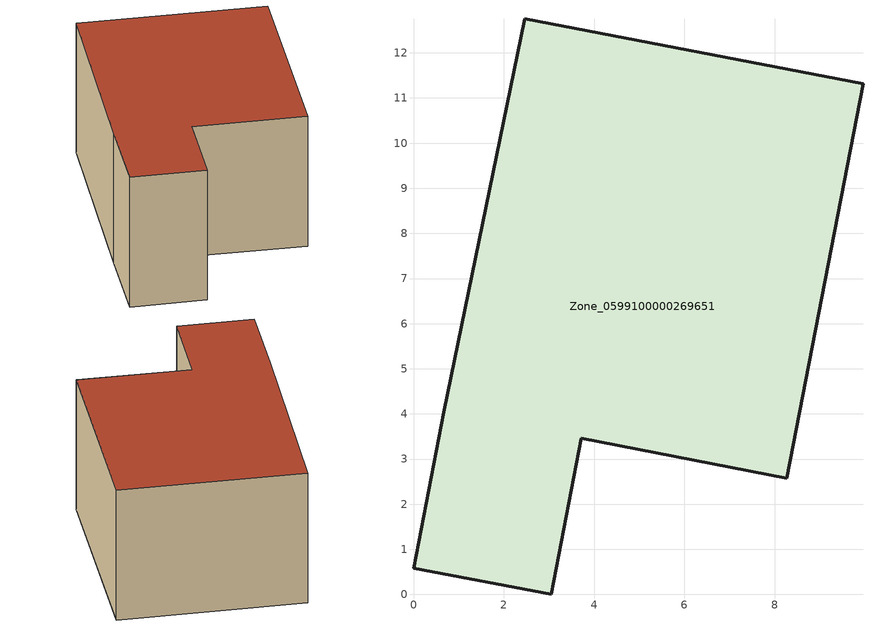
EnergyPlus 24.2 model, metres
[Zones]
Zone_0599100000269651
 floor ground (C_G): 3.72,3.46 3.05,0 0,0.58 0.67,4.04 2.46,12.76 9.96,11.32 8.27,2.58 z0
 wall outside (C_F): 3.05,0 3.72,3.46 8.27,2.58 9.96,11.32 2.46,12.76 0.67,4.04 0,0.58 3.05,0 z0:5.86
 roof outside (C_R): 9.96,11.32 2.46,12.76 0.67,4.04 0,0.58 3.05,0 3.72,3.46 8.27,2.58 z5.86
[BUILDING]
Pand.0599100000269651: North Axis=0; Terrain=City; Loads Convergence Tolerance Value=0.04; Temperature Convergence Tolerance Value=0.4; Solar Distribution=FullExterior; Maximum Number of Warmup Days=25; Minimum Number of Warmup Days=1
[Site:Location]
Rotterdam.The.Hague.AP_ZH_NLD Design_Conditions: Latitude=51.96; Longitude=4.45; Time Zone=1; Elevation=-4.5
[SITE:GROUNDTEMPERATURE:BUILDINGSURFACE]
18, 18, 18, 18, 18, 18, 18, 18, 18, 18, 18, 18
[MATERIAL] Thermal Absorptance=0.9; Solar Absorptance=0.7; Visible Absorptance=0.7
Name | Roughness | Thickness | Conductivity | Density | Specific Heat
G.TI.1946-1964 | MediumSmooth | 0.15 | 1 | 540 | 1210
F.TI.1946-1964 | Rough | 0.3 | 0.857143 | 1920 | 840
R.TI.1946-1964 | MediumRough | 0.2 | 0.277778 | 1500 | 1000
[CONSTRUCTION]
C_G: G.TI.1946-1964
C_F: F.TI.1946-1964
C_R: R.TI.1946-1964
[ZONE]
Zone_0599100000269651: Type=1; Multiplier=1; Ceiling Height=Autocalculate; Volume=Autocalculate; Floor Area=autocalculate; Part of Total Floor Area=Yes
[ZONEINFILTRATION:DESIGNFLOWRATE]
Infil_Zone_0599100000269651: Zone or ZoneList or Space or SpaceList=Zone_0599100000269651; Schedule=AlwaysOn; Design Flow Rate Calculation Method=Flow/Area; Flow Rate per Floor Area=0.003; Constant Term Coefficient=1; Temperature Term Coefficient=0; Velocity Term Coefficient=0; Velocity Squared Term Coefficient=0
[HVACTEMPLATE:ZONE:IDEALLOADSAIRSYSTEM]
Zone_0599100000269651: Maximum Heating Supply Air Temperature=50; Minimum Cooling Supply Air Temperature=13; Maximum Heating Supply Air Humidity Ratio=0.0156; Minimum Cooling Supply Air Humidity Ratio=0.0077; Heating Limit=NoLimit; Cooling Limit=NoLimit; Dehumidification Control Type=ConstantSensibleHeatRatio; Cooling Sensible Heat Ratio=0.7; Dehumidification Setpoint=60; Humidification Control Type=None; Humidification Setpoint=30; Outdoor Air Method=None; Outdoor Air Flow Rate per Person=0.00944; Outdoor Air Flow Rate per Zone Floor Area=0; Outdoor Air Flow Rate per Zone=0; Demand Controlled Ventilation Type=None; Outdoor Air Economizer Type=NoEconomizer; Heat Recovery Type=None; Sensible Heat Recovery Effectiveness=0.7; Latent Heat Recovery Effectiveness=0.65
[ZONECONTROL:THERMOSTAT]
ThermostatControl_Zone_0599100000269651: Zone or ZoneList=Zone_0599100000269651; Control Type Schedule=DualSetpointControlType; Control 1=Thermostat_Zone_0599100000269651; Temperature Difference Between Cutout And Setpoint=0
[THERMOSTATSETPOINT:DUALSETPOINT]
Thermostat_Zone_0599100000269651: Heating Setpoint Temperature Schedule=HeatingSetpoint_Zone_0599100000269651; Cooling Setpoint Temperature Schedule=CoolingSetpoint_Zone_0599100000269651
[SCHEDULE:COMPACT]
HeatingSetpoint_Zone_0599100000269651: Through: 12/31, For: AllDays, Until: 24:00, 21
CoolingSetpoint_Zone_0599100000269651: Through: 12/31, For: AllDays, Until: 24:00, 24
DualSetpointControlType: Through: 12/31, For: AllDays, Until: 24:00, 4
AlwaysOn: Through: 12/31, For: AllDays, Until: 24:00, 1
